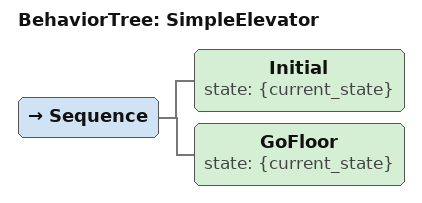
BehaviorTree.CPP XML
<root>
	<BehaviorTree ID="SimpleElevator">
		<Sequence>
			<Initial state="{current_state}"/>
			<!--WaitForGoal state="{current_state}" /-->
			<GoFloor state="{current_state}" />
		</Sequence>
	</BehaviorTree>
</root>
